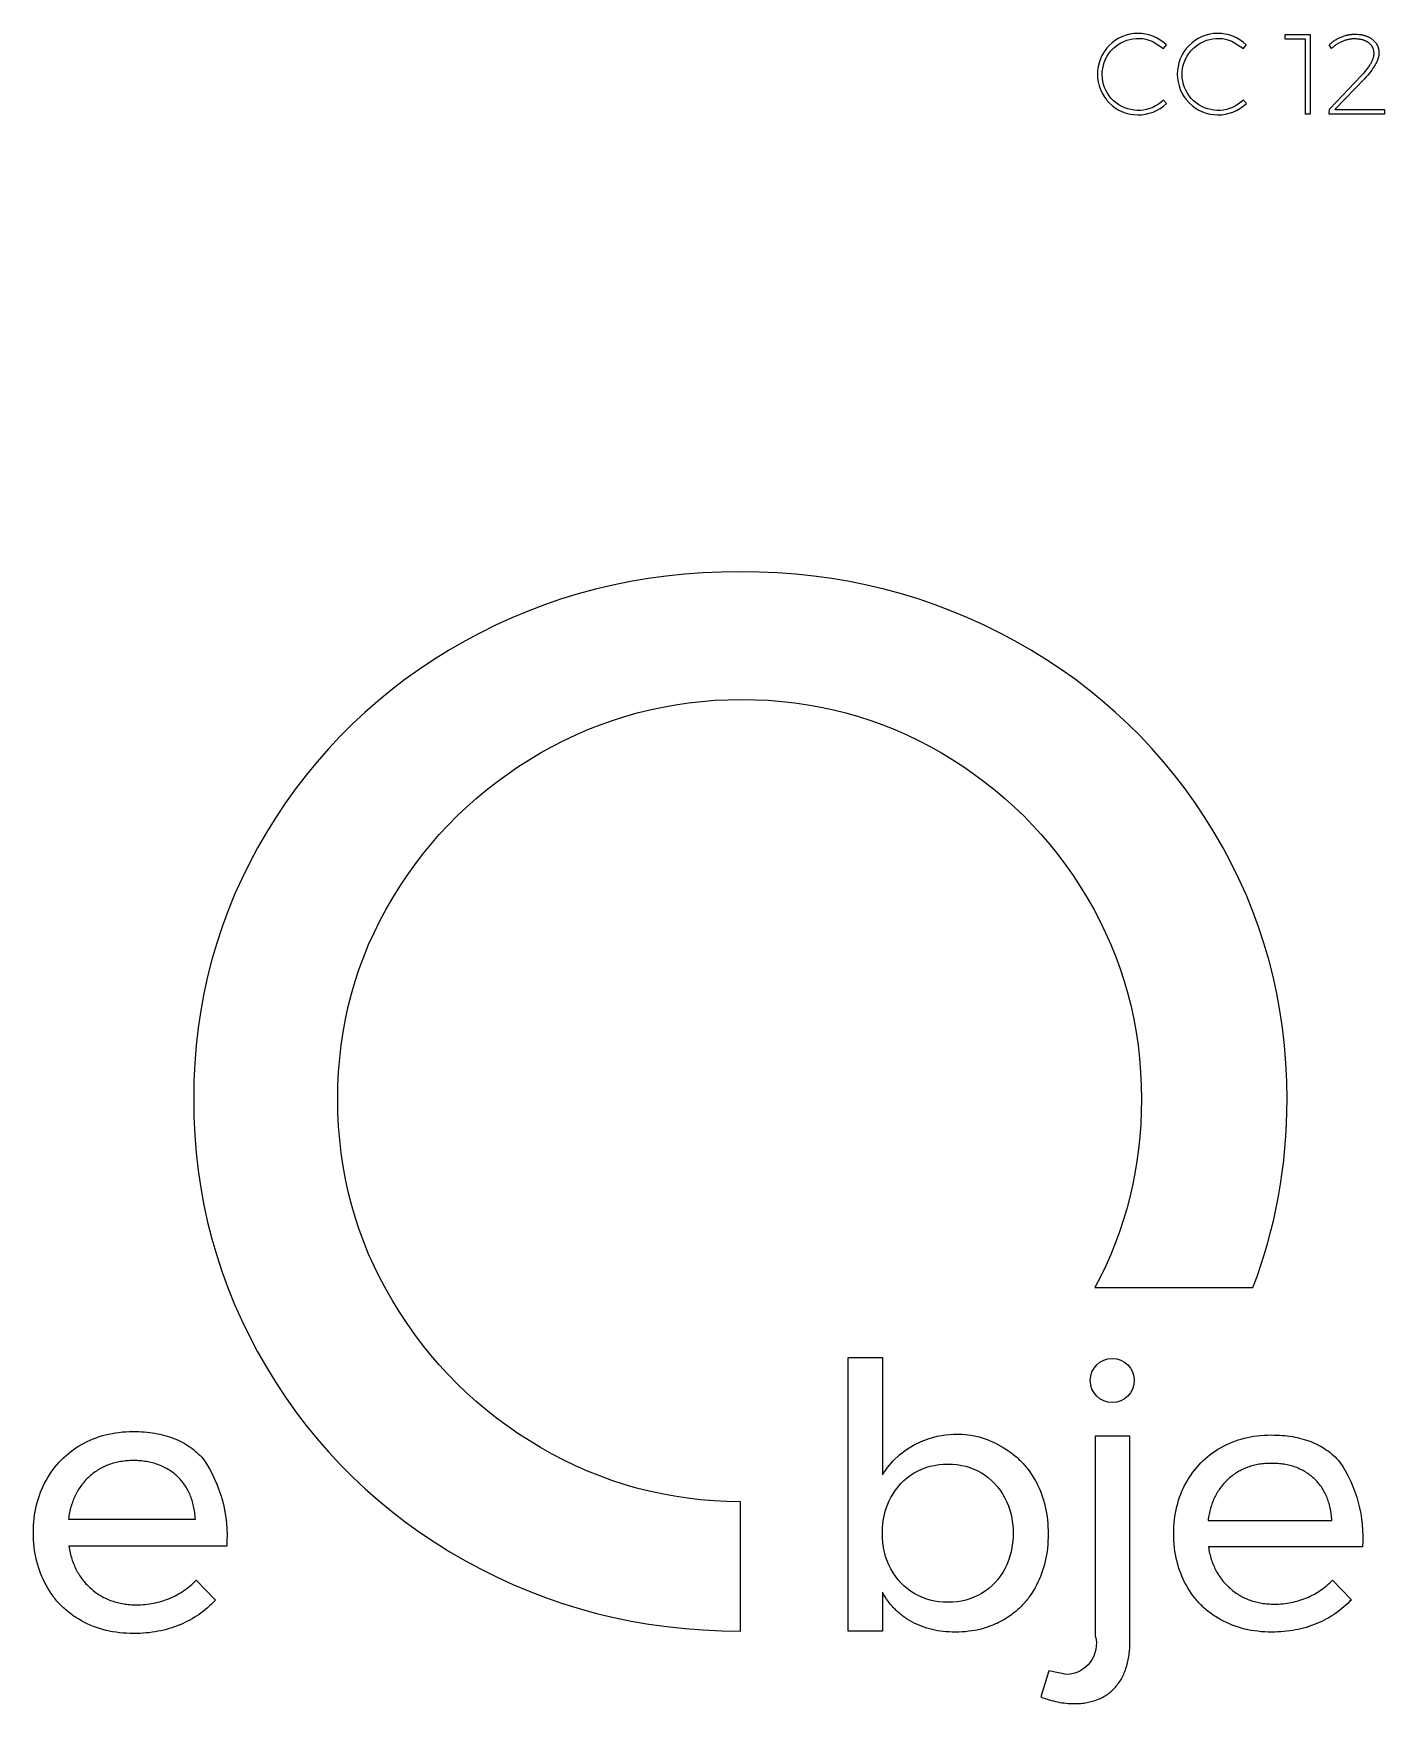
# Model space of a CAD drawing. Header units: millimetres. Extents: x -1043 to -744, y -1370 to -1206.
# Drawn here: x -945.24 to -908.03, y -1337.01 to -1291.02 of the extents above; entities that cross this region are included whole.
import ezdxf

# ---------------------------------------------------------------- set-up
doc = ezdxf.new("R2010")
doc.units = ezdxf.units.MM
doc.header["$MEASUREMENT"] = 0
doc.layers.add('Electronics$ENGRAVE1', color=5, linetype='Continuous', true_color=0x0000ff)

msp = doc.modelspace()

# ---------------------------------------------------------------- linework, layer by layer
at = {"layer": 'Electronics$ENGRAVE1'}
for points in [[(-914.436, -1291.236), (-914.12, -1291.437), (-914.041, -1291.337, 2.359226), (-914.038, -1292.948), (-914.12, -1292.857, -1.864699)], [(-912.236, -1291.236), (-911.92, -1291.437), (-911.841, -1291.337, 2.359226), (-911.838, -1292.948), (-911.92, -1292.857, -1.864699)], [(-918.534, -1329.955), (-918.462, -1329.999), (-918.391, -1330.046), (-918.357, -1330.07), (-918.323, -1330.094), (-918.289, -1330.119), (-918.256, -1330.145), (-918.224, -1330.171), (-918.192, -1330.197), (-918.161, -1330.225), (-918.13, -1330.252), (-918.1, -1330.281), (-918.07, -1330.309), (-918.04, -1330.339), (-918.012, -1330.369), (-917.983, -1330.399), (-917.956, -1330.43), (-917.928, -1330.461), (-917.902, -1330.493), (-917.875, -1330.526), (-917.85, -1330.559), (-917.8, -1330.627), (-917.752, -1330.696), (-917.706, -1330.768), (-917.663, -1330.843), (-917.621, -1330.919), (-917.582, -1330.997), (-917.545, -1331.076), (-917.511, -1331.157), (-917.479, -1331.24), (-917.45, -1331.323), (-917.423, -1331.409), (-917.399, -1331.495), (-917.378, -1331.583), (-917.359, -1331.673), (-917.342, -1331.764), (-917.328, -1331.856), (-917.317, -1331.95), (-917.308, -1332.045), (-917.302, -1332.142), (-917.298, -1332.24), (-917.296, -1332.339), (-917.298, -1332.437), (-917.301, -1332.534), (-917.308, -1332.63), (-917.316, -1332.724), (-917.328, -1332.816), (-917.341, -1332.908), (-917.358, -1332.997), (-917.376, -1333.086), (-917.398, -1333.173), (-917.421, -1333.259), (-917.448, -1333.343), (-917.476, -1333.426), (-917.507, -1333.508), (-917.541, -1333.588), (-917.577, -1333.667), (-917.616, -1333.744), (-917.657, -1333.82), (-917.7, -1333.893), (-917.745, -1333.965), (-917.792, -1334.034), (-917.817, -1334.068), (-917.842, -1334.101), (-917.867, -1334.134), (-917.893, -1334.166), (-917.919, -1334.198), (-917.946, -1334.229), (-917.974, -1334.259), (-918.002, -1334.289), (-918.03, -1334.319), (-918.059, -1334.348), (-918.088, -1334.376), (-918.119, -1334.404), (-918.149, -1334.432), (-918.18, -1334.459), (-918.212, -1334.485), (-918.244, -1334.511), (-918.276, -1334.536), (-918.309, -1334.561), (-918.343, -1334.585), (-918.377, -1334.608), (-918.412, -1334.632), (-918.447, -1334.654), (-918.519, -1334.698), (-918.556, -1334.719), (-918.592, -1334.739), (-918.63, -1334.758), (-918.667, -1334.777), (-918.705, -1334.796), (-918.744, -1334.813), (-918.782, -1334.83), (-918.821, -1334.846), (-918.9, -1334.877), (-918.98, -1334.905), (-919.061, -1334.93), (-919.144, -1334.953), (-919.228, -1334.972), (-919.313, -1334.99), (-919.4, -1335.004), (-919.488, -1335.016), (-919.577, -1335.026), (-919.668, -1335.032), (-919.76, -1335.036), (-919.853, -1335.038), (-919.937, -1335.036), (-920.02, -1335.033), (-920.102, -1335.028), (-920.183, -1335.02), (-920.262, -1335.01), (-920.34, -1334.998), (-920.417, -1334.983), (-920.492, -1334.967), (-920.566, -1334.948), (-920.639, -1334.927), (-920.711, -1334.903), (-920.781, -1334.878), (-920.85, -1334.85), (-920.918, -1334.82), (-920.985, -1334.788), (-921.05, -1334.753), (-921.114, -1334.717), (-921.176, -1334.679), (-921.206, -1334.659), (-921.236, -1334.638), (-921.266, -1334.618), (-921.295, -1334.596), (-921.323, -1334.574), (-921.352, -1334.552), (-921.379, -1334.529), (-921.407, -1334.506), (-921.433, -1334.483), (-921.46, -1334.458), (-921.486, -1334.434), (-921.512, -1334.409), (-921.537, -1334.383), (-921.561, -1334.357), (-921.586, -1334.33), (-921.61, -1334.303), (-921.633, -1334.276), (-921.656, -1334.248), (-921.678, -1334.219), (-921.7, -1334.19), (-921.743, -1334.131), (-921.784, -1334.07), (-921.824, -1334.007), (-921.862, -1333.942), (-921.862, -1335.007), (-922.805, -1335.007), (-922.805, -1327.48), (-921.862, -1327.48), (-921.862, -1330.706, -0.413707)], [(-940.56, -1330.269, -0.169777), (-939.915, -1332.675), (-944.26, -1332.675), (-944.252, -1332.721), (-944.244, -1332.766), (-944.235, -1332.811), (-944.225, -1332.855), (-944.215, -1332.898), (-944.203, -1332.941), (-944.191, -1332.984), (-944.178, -1333.025), (-944.165, -1333.066), (-944.15, -1333.107), (-944.135, -1333.147), (-944.119, -1333.186), (-944.103, -1333.225), (-944.085, -1333.263), (-944.067, -1333.301), (-944.048, -1333.338), (-944.028, -1333.374), (-944.008, -1333.41), (-943.987, -1333.445), (-943.965, -1333.48), (-943.942, -1333.514), (-943.918, -1333.547), (-943.894, -1333.58), (-943.869, -1333.613), (-943.843, -1333.644), (-943.817, -1333.675), (-943.789, -1333.706), (-943.761, -1333.736), (-943.733, -1333.765), (-943.703, -1333.794), (-943.673, -1333.822), (-943.641, -1333.85), (-943.61, -1333.876), (-943.578, -1333.902), (-943.545, -1333.928), (-943.512, -1333.952), (-943.478, -1333.975), (-943.444, -1333.998), (-943.41, -1334.02), (-943.375, -1334.041), (-943.339, -1334.061), (-943.304, -1334.08), (-943.267, -1334.098), (-943.231, -1334.116), (-943.193, -1334.132), (-943.156, -1334.148), (-943.118, -1334.163), (-943.079, -1334.177), (-943.04, -1334.19), (-943, -1334.203), (-942.96, -1334.214), (-942.92, -1334.225), (-942.879, -1334.235), (-942.838, -1334.244), (-942.796, -1334.252), (-942.754, -1334.259), (-942.711, -1334.265), (-942.668, -1334.271), (-942.624, -1334.275), (-942.58, -1334.279), (-942.536, -1334.282), (-942.491, -1334.284), (-942.445, -1334.286), (-942.399, -1334.286), (-942.339, -1334.285), (-942.278, -1334.283), (-942.219, -1334.28), (-942.159, -1334.275), (-942.101, -1334.269), (-942.043, -1334.261), (-941.985, -1334.252), (-941.928, -1334.242), (-941.871, -1334.23), (-941.815, -1334.217), (-941.76, -1334.203), (-941.705, -1334.187), (-941.65, -1334.17), (-941.596, -1334.151), (-941.543, -1334.131), (-941.49, -1334.109), (-941.438, -1334.087), (-941.386, -1334.063), (-941.336, -1334.038), (-941.286, -1334.012), (-941.238, -1333.985), (-941.19, -1333.956), (-941.143, -1333.927), (-941.096, -1333.896), (-941.051, -1333.865), (-941.006, -1333.832), (-940.963, -1333.798), (-940.92, -1333.763), (-940.878, -1333.726), (-940.837, -1333.689), (-940.797, -1333.65), (-940.757, -1333.611), (-940.227, -1334.161), (-940.278, -1334.215), (-940.331, -1334.267), (-940.385, -1334.318), (-940.44, -1334.367), (-940.497, -1334.415), (-940.555, -1334.461), (-940.614, -1334.506), (-940.674, -1334.549), (-940.736, -1334.59), (-940.799, -1334.63), (-940.863, -1334.668), (-940.929, -1334.705), (-940.996, -1334.74), (-941.064, -1334.774), (-941.133, -1334.806), (-941.204, -1334.837), (-941.276, -1334.866), (-941.349, -1334.893), (-941.423, -1334.918), (-941.498, -1334.942), (-941.574, -1334.963), (-941.65, -1334.983), (-941.728, -1335), (-941.807, -1335.016), (-941.887, -1335.03), (-941.967, -1335.042), (-942.049, -1335.053), (-942.132, -1335.061), (-942.215, -1335.068), (-942.3, -1335.072), (-942.386, -1335.075), (-942.472, -1335.076), (-942.573, -1335.075), (-942.672, -1335.071), (-942.77, -1335.064), (-942.866, -1335.054), (-942.961, -1335.042), (-943.055, -1335.027), (-943.147, -1335.009), (-943.237, -1334.989), (-943.327, -1334.966), (-943.415, -1334.94), (-943.501, -1334.912), (-943.586, -1334.88), (-943.67, -1334.846), (-943.752, -1334.809), (-943.832, -1334.77), (-943.912, -1334.728), (-943.989, -1334.683), (-944.065, -1334.636), (-944.101, -1334.612), (-944.138, -1334.587), (-944.173, -1334.562), (-944.209, -1334.536), (-944.243, -1334.509), (-944.277, -1334.482), (-944.311, -1334.455), (-944.344, -1334.427), (-944.376, -1334.398), (-944.408, -1334.369), (-944.44, -1334.339), (-944.47, -1334.308), (-944.501, -1334.277), (-944.53, -1334.246), (-944.56, -1334.214), (-944.588, -1334.181), (-944.616, -1334.148), (-944.644, -1334.114), (-944.671, -1334.08), (-944.697, -1334.045), (-944.723, -1334.009), (-944.748, -1333.973), (-944.797, -1333.9), (-944.844, -1333.824), (-944.889, -1333.746), (-944.931, -1333.666), (-944.97, -1333.584), (-945.007, -1333.502), (-945.041, -1333.418), (-945.072, -1333.332), (-945.101, -1333.245), (-945.127, -1333.157), (-945.15, -1333.067), (-945.17, -1332.977), (-945.188, -1332.884), (-945.203, -1332.79), (-945.215, -1332.695), (-945.225, -1332.599), (-945.231, -1332.501), (-945.236, -1332.402), (-945.237, -1332.301), (-945.236, -1332.2), (-945.231, -1332.101), (-945.225, -1332.003), (-945.215, -1331.907), (-945.203, -1331.812), (-945.188, -1331.718), (-945.17, -1331.626), (-945.15, -1331.536), (-945.127, -1331.446), (-945.101, -1331.359), (-945.072, -1331.272), (-945.041, -1331.187), (-945.007, -1331.104), (-944.97, -1331.021), (-944.931, -1330.941), (-944.889, -1330.861), (-944.844, -1330.784), (-944.797, -1330.708), (-944.748, -1330.635), (-944.697, -1330.564), (-944.644, -1330.495), (-944.589, -1330.428), (-944.531, -1330.363), (-944.472, -1330.3), (-944.41, -1330.239), (-944.346, -1330.181), (-944.28, -1330.125), (-944.212, -1330.07), (-944.141, -1330.018), (-944.069, -1329.968), (-943.994, -1329.92), (-943.917, -1329.874), (-943.838, -1329.831), (-943.758, -1329.79), (-943.677, -1329.752), (-943.594, -1329.717), (-943.51, -1329.685), (-943.424, -1329.655), (-943.337, -1329.629), (-943.249, -1329.605), (-943.159, -1329.584), (-943.068, -1329.566), (-942.976, -1329.55), (-942.882, -1329.538), (-942.787, -1329.528), (-942.69, -1329.521), (-942.592, -1329.517), (-942.493, -1329.515), (-942.414, -1329.516), (-942.336, -1329.518), (-942.259, -1329.522), (-942.183, -1329.527), (-942.109, -1329.534), (-942.035, -1329.542), (-941.963, -1329.551), (-941.893, -1329.563), (-941.823, -1329.575), (-941.755, -1329.589), (-941.688, -1329.604), (-941.622, -1329.621), (-941.557, -1329.64), (-941.494, -1329.66), (-941.431, -1329.681), (-941.37, -1329.704), (-941.311, -1329.728), (-941.252, -1329.754), (-941.195, -1329.781), (-941.139, -1329.81), (-941.084, -1329.84), (-941.03, -1329.872), (-940.977, -1329.905), (-940.926, -1329.939), (-940.876, -1329.975), (-940.827, -1330.013), (-940.78, -1330.052), (-940.733, -1330.092), (-940.688, -1330.134), (-940.644, -1330.178), (-940.601, -1330.223)], [(-940.56, -1330.269, -0.169777), (-939.915, -1332.675), (-944.26, -1332.675), (-944.252, -1332.721), (-944.244, -1332.766), (-944.235, -1332.811), (-944.225, -1332.855), (-944.215, -1332.898), (-944.203, -1332.941), (-944.191, -1332.984), (-944.178, -1333.025), (-944.165, -1333.066), (-944.15, -1333.107), (-944.135, -1333.147), (-944.119, -1333.186), (-944.103, -1333.225), (-944.085, -1333.263), (-944.067, -1333.301), (-944.048, -1333.338), (-944.028, -1333.374), (-944.008, -1333.41), (-943.987, -1333.445), (-943.965, -1333.48), (-943.942, -1333.514), (-943.918, -1333.547), (-943.894, -1333.58), (-943.869, -1333.613), (-943.843, -1333.644), (-943.817, -1333.675), (-943.789, -1333.706), (-943.761, -1333.736), (-943.733, -1333.765), (-943.703, -1333.794), (-943.673, -1333.822), (-943.641, -1333.85), (-943.61, -1333.876), (-943.578, -1333.902), (-943.545, -1333.928), (-943.512, -1333.952), (-943.478, -1333.975), (-943.444, -1333.998), (-943.41, -1334.02), (-943.375, -1334.041), (-943.339, -1334.061), (-943.304, -1334.08), (-943.267, -1334.098), (-943.231, -1334.116), (-943.193, -1334.132), (-943.156, -1334.148), (-943.118, -1334.163), (-943.079, -1334.177), (-943.04, -1334.19), (-943, -1334.203), (-942.96, -1334.214), (-942.92, -1334.225), (-942.879, -1334.235), (-942.838, -1334.244), (-942.796, -1334.252), (-942.754, -1334.259), (-942.711, -1334.265), (-942.668, -1334.271), (-942.624, -1334.275), (-942.58, -1334.279), (-942.536, -1334.282), (-942.491, -1334.284), (-942.445, -1334.286), (-942.399, -1334.286), (-942.339, -1334.285), (-942.278, -1334.283), (-942.219, -1334.28), (-942.159, -1334.275), (-942.101, -1334.269), (-942.043, -1334.261), (-941.985, -1334.252), (-941.928, -1334.242), (-941.871, -1334.23), (-941.815, -1334.217), (-941.76, -1334.203), (-941.705, -1334.187), (-941.65, -1334.17), (-941.596, -1334.151), (-941.543, -1334.131), (-941.49, -1334.109), (-941.438, -1334.087), (-941.386, -1334.063), (-941.336, -1334.038), (-941.286, -1334.012), (-941.238, -1333.985), (-941.19, -1333.956), (-941.143, -1333.927), (-941.096, -1333.896), (-941.051, -1333.865), (-941.006, -1333.832), (-940.963, -1333.798), (-940.92, -1333.763), (-940.878, -1333.726), (-940.837, -1333.689), (-940.797, -1333.65), (-940.757, -1333.611), (-940.227, -1334.161), (-940.278, -1334.215), (-940.331, -1334.267), (-940.385, -1334.318), (-940.44, -1334.367), (-940.497, -1334.415), (-940.555, -1334.461), (-940.614, -1334.506), (-940.674, -1334.549), (-940.736, -1334.59), (-940.799, -1334.63), (-940.863, -1334.668), (-940.929, -1334.705), (-940.996, -1334.74), (-941.064, -1334.774), (-941.133, -1334.806), (-941.204, -1334.837), (-941.276, -1334.866), (-941.349, -1334.893), (-941.423, -1334.918), (-941.498, -1334.942), (-941.574, -1334.963), (-941.65, -1334.983), (-941.728, -1335), (-941.807, -1335.016), (-941.887, -1335.03), (-941.967, -1335.042), (-942.049, -1335.053), (-942.132, -1335.061), (-942.215, -1335.068), (-942.3, -1335.072), (-942.386, -1335.075), (-942.472, -1335.076), (-942.573, -1335.075), (-942.672, -1335.071), (-942.77, -1335.064), (-942.866, -1335.054), (-942.961, -1335.042), (-943.055, -1335.027), (-943.147, -1335.009), (-943.237, -1334.989), (-943.327, -1334.966), (-943.415, -1334.94), (-943.501, -1334.912), (-943.586, -1334.88), (-943.67, -1334.846), (-943.752, -1334.809), (-943.832, -1334.77), (-943.912, -1334.728), (-943.989, -1334.683), (-944.065, -1334.636), (-944.101, -1334.612), (-944.138, -1334.587), (-944.173, -1334.562), (-944.209, -1334.536), (-944.243, -1334.509), (-944.277, -1334.482), (-944.311, -1334.455), (-944.344, -1334.427), (-944.376, -1334.398), (-944.408, -1334.369), (-944.44, -1334.339), (-944.47, -1334.308), (-944.501, -1334.277), (-944.53, -1334.246), (-944.56, -1334.214), (-944.588, -1334.181), (-944.616, -1334.148), (-944.644, -1334.114), (-944.671, -1334.08), (-944.697, -1334.045), (-944.723, -1334.009), (-944.748, -1333.973), (-944.797, -1333.9), (-944.844, -1333.824), (-944.889, -1333.746), (-944.931, -1333.666), (-944.97, -1333.584), (-945.007, -1333.502), (-945.041, -1333.418), (-945.072, -1333.332), (-945.101, -1333.245), (-945.127, -1333.157), (-945.15, -1333.067), (-945.17, -1332.977), (-945.188, -1332.884), (-945.203, -1332.79), (-945.215, -1332.695), (-945.225, -1332.599), (-945.231, -1332.501), (-945.236, -1332.402), (-945.237, -1332.301), (-945.236, -1332.2), (-945.231, -1332.101), (-945.225, -1332.003), (-945.215, -1331.907), (-945.203, -1331.812), (-945.188, -1331.718), (-945.17, -1331.626), (-945.15, -1331.536), (-945.127, -1331.446), (-945.101, -1331.359), (-945.072, -1331.272), (-945.041, -1331.187), (-945.007, -1331.104), (-944.97, -1331.021), (-944.931, -1330.941), (-944.889, -1330.861), (-944.844, -1330.784), (-944.797, -1330.708), (-944.748, -1330.635), (-944.697, -1330.564), (-944.644, -1330.495), (-944.589, -1330.428), (-944.531, -1330.363), (-944.472, -1330.3), (-944.41, -1330.239), (-944.346, -1330.181), (-944.28, -1330.125), (-944.212, -1330.07), (-944.141, -1330.018), (-944.069, -1329.968), (-943.994, -1329.92), (-943.917, -1329.874), (-943.838, -1329.831), (-943.758, -1329.79), (-943.677, -1329.752), (-943.594, -1329.717), (-943.51, -1329.685), (-943.424, -1329.655), (-943.337, -1329.629), (-943.249, -1329.605), (-943.159, -1329.584), (-943.068, -1329.566), (-942.976, -1329.55), (-942.882, -1329.538), (-942.787, -1329.528), (-942.69, -1329.521), (-942.592, -1329.517), (-942.493, -1329.515), (-942.414, -1329.516), (-942.336, -1329.518), (-942.259, -1329.522), (-942.183, -1329.527), (-942.109, -1329.534), (-942.035, -1329.542), (-941.963, -1329.551), (-941.893, -1329.563), (-941.823, -1329.575), (-941.755, -1329.589), (-941.688, -1329.604), (-941.622, -1329.621), (-941.557, -1329.64), (-941.494, -1329.66), (-941.431, -1329.681), (-941.37, -1329.704), (-941.311, -1329.728), (-941.252, -1329.754), (-941.195, -1329.781), (-941.139, -1329.81), (-941.084, -1329.84), (-941.03, -1329.872), (-940.977, -1329.905), (-940.926, -1329.939), (-940.876, -1329.975), (-940.827, -1330.013), (-940.78, -1330.052), (-940.733, -1330.092), (-940.688, -1330.134), (-940.644, -1330.178), (-940.601, -1330.223)], [(-916.789, -1336.204), (-917.276, -1336.103), (-917.499, -1336.823), (-917.441, -1336.845), (-917.383, -1336.866), (-917.325, -1336.885), (-917.267, -1336.903), (-917.209, -1336.919), (-917.151, -1336.934), (-917.093, -1336.948), (-917.035, -1336.96), (-916.978, -1336.971), (-916.92, -1336.98), (-916.863, -1336.988), (-916.805, -1336.994), (-916.748, -1336.999), (-916.691, -1337.003), (-916.633, -1337.005), (-916.576, -1337.006), (-916.531, -1337.005), (-916.486, -1337.004), (-916.442, -1337.002), (-916.399, -1336.999), (-916.356, -1336.995), (-916.314, -1336.99), (-916.272, -1336.984), (-916.232, -1336.977), (-916.191, -1336.97), (-916.152, -1336.961), (-916.113, -1336.952), (-916.075, -1336.942), (-916.037, -1336.931), (-916, -1336.919), (-915.964, -1336.906), (-915.928, -1336.893), (-915.893, -1336.878), (-915.859, -1336.863), (-915.825, -1336.846), (-915.792, -1336.829), (-915.76, -1336.811), (-915.728, -1336.792), (-915.697, -1336.772), (-915.666, -1336.752), (-915.636, -1336.73), (-915.607, -1336.708), (-915.578, -1336.684), (-915.55, -1336.66), (-915.523, -1336.635), (-915.496, -1336.609), (-915.47, -1336.582), (-915.445, -1336.554), (-915.42, -1336.526), (-915.397, -1336.496), (-915.374, -1336.466), (-915.351, -1336.435), (-915.33, -1336.404), (-915.309, -1336.371), (-915.289, -1336.338), (-915.27, -1336.305), (-915.251, -1336.27), (-915.234, -1336.235), (-915.217, -1336.199), (-915.201, -1336.162), (-915.186, -1336.125), (-915.171, -1336.086), (-915.157, -1336.047), (-915.145, -1336.008), (-915.132, -1335.967), (-915.121, -1335.926), (-915.111, -1335.884), (-915.101, -1335.841), (-915.092, -1335.798), (-915.084, -1335.754), (-915.076, -1335.709), (-915.069, -1335.663), (-915.064, -1335.617), (-915.058, -1335.569), (-915.051, -1335.473), (-915.046, -1335.373), (-915.044, -1335.271), (-915.044, -1329.641), (-915.998, -1329.641), (-915.998, -1335.139, -0.483932)], [(-909.272, -1330.346, -0.169777), (-908.643, -1332.694), (-912.884, -1332.694), (-912.876, -1332.739), (-912.868, -1332.783), (-912.859, -1332.827), (-912.85, -1332.87), (-912.839, -1332.912), (-912.828, -1332.954), (-912.817, -1332.995), (-912.804, -1333.036), (-912.791, -1333.076), (-912.777, -1333.116), (-912.762, -1333.155), (-912.746, -1333.193), (-912.73, -1333.231), (-912.713, -1333.268), (-912.695, -1333.305), (-912.677, -1333.341), (-912.658, -1333.376), (-912.638, -1333.411), (-912.617, -1333.446), (-912.596, -1333.48), (-912.573, -1333.513), (-912.55, -1333.545), (-912.527, -1333.578), (-912.502, -1333.609), (-912.477, -1333.64), (-912.451, -1333.67), (-912.424, -1333.7), (-912.397, -1333.729), (-912.369, -1333.758), (-912.34, -1333.786), (-912.31, -1333.814), (-912.28, -1333.84), (-912.249, -1333.867), (-912.218, -1333.892), (-912.186, -1333.917), (-912.153, -1333.94), (-912.121, -1333.963), (-912.087, -1333.985), (-912.054, -1334.007), (-912.02, -1334.027), (-911.985, -1334.046), (-911.95, -1334.065), (-911.915, -1334.083), (-911.879, -1334.1), (-911.843, -1334.116), (-911.806, -1334.132), (-911.769, -1334.146), (-911.731, -1334.16), (-911.693, -1334.173), (-911.654, -1334.185), (-911.615, -1334.196), (-911.576, -1334.207), (-911.536, -1334.216), (-911.496, -1334.225), (-911.455, -1334.233), (-911.414, -1334.24), (-911.372, -1334.246), (-911.33, -1334.252), (-911.287, -1334.256), (-911.244, -1334.26), (-911.201, -1334.263), (-911.157, -1334.265), (-911.113, -1334.266), (-911.068, -1334.267), (-911.008, -1334.266), (-910.95, -1334.264), (-910.891, -1334.26), (-910.833, -1334.256), (-910.776, -1334.25), (-910.719, -1334.242), (-910.663, -1334.234), (-910.607, -1334.223), (-910.552, -1334.212), (-910.498, -1334.199), (-910.443, -1334.185), (-910.39, -1334.17), (-910.336, -1334.153), (-910.284, -1334.135), (-910.232, -1334.115), (-910.18, -1334.094), (-910.129, -1334.072), (-910.079, -1334.049), (-910.03, -1334.024), (-909.981, -1333.999), (-909.934, -1333.972), (-909.887, -1333.945), (-909.841, -1333.916), (-909.796, -1333.886), (-909.752, -1333.855), (-909.708, -1333.823), (-909.666, -1333.79), (-909.624, -1333.756), (-909.583, -1333.72), (-909.543, -1333.684), (-909.503, -1333.646), (-909.465, -1333.607), (-908.948, -1334.145), (-908.998, -1334.197), (-909.049, -1334.248), (-909.102, -1334.298), (-909.156, -1334.346), (-909.211, -1334.392), (-909.267, -1334.437), (-909.325, -1334.481), (-909.384, -1334.523), (-909.444, -1334.563), (-909.505, -1334.602), (-909.568, -1334.64), (-909.632, -1334.676), (-909.698, -1334.71), (-909.764, -1334.743), (-909.832, -1334.774), (-909.901, -1334.804), (-909.971, -1334.832), (-910.043, -1334.859), (-910.115, -1334.884), (-910.188, -1334.906), (-910.262, -1334.927), (-910.337, -1334.946), (-910.413, -1334.964), (-910.49, -1334.979), (-910.567, -1334.993), (-910.646, -1335.005), (-910.726, -1335.015), (-910.807, -1335.023), (-910.888, -1335.029), (-910.971, -1335.034), (-911.054, -1335.037), (-911.139, -1335.038), (-911.237, -1335.036), (-911.334, -1335.032), (-911.429, -1335.026), (-911.523, -1335.016), (-911.616, -1335.004), (-911.707, -1334.99), (-911.797, -1334.972), (-911.886, -1334.953), (-911.973, -1334.93), (-912.059, -1334.905), (-912.143, -1334.877), (-912.226, -1334.846), (-912.307, -1334.813), (-912.388, -1334.777), (-912.466, -1334.739), (-912.544, -1334.698), (-912.619, -1334.654), (-912.693, -1334.608), (-912.729, -1334.585), (-912.764, -1334.56), (-912.799, -1334.536), (-912.834, -1334.51), (-912.867, -1334.484), (-912.901, -1334.458), (-912.933, -1334.431), (-912.966, -1334.404), (-912.997, -1334.376), (-913.028, -1334.347), (-913.059, -1334.318), (-913.089, -1334.288), (-913.119, -1334.258), (-913.148, -1334.227), (-913.176, -1334.196), (-913.204, -1334.164), (-913.231, -1334.132), (-913.258, -1334.099), (-913.285, -1334.065), (-913.31, -1334.031), (-913.336, -1333.996), (-913.36, -1333.961), (-913.408, -1333.889), (-913.454, -1333.815), (-913.497, -1333.739), (-913.539, -1333.661), (-913.577, -1333.582), (-913.613, -1333.501), (-913.646, -1333.419), (-913.677, -1333.335), (-913.704, -1333.251), (-913.73, -1333.165), (-913.752, -1333.077), (-913.772, -1332.988), (-913.789, -1332.898), (-913.804, -1332.807), (-913.816, -1332.714), (-913.825, -1332.62), (-913.832, -1332.524), (-913.836, -1332.427), (-913.837, -1332.329), (-913.836, -1332.231), (-913.832, -1332.134), (-913.825, -1332.038), (-913.816, -1331.944), (-913.804, -1331.852), (-913.789, -1331.76), (-913.772, -1331.671), (-913.752, -1331.582), (-913.73, -1331.495), (-913.704, -1331.409), (-913.677, -1331.325), (-913.646, -1331.242), (-913.613, -1331.16), (-913.577, -1331.08), (-913.539, -1331.001), (-913.497, -1330.924), (-913.454, -1330.848), (-913.408, -1330.775), (-913.36, -1330.703), (-913.311, -1330.634), (-913.259, -1330.566), (-913.205, -1330.501), (-913.149, -1330.437), (-913.09, -1330.376), (-913.03, -1330.317), (-912.968, -1330.26), (-912.903, -1330.205), (-912.836, -1330.152), (-912.768, -1330.101), (-912.697, -1330.052), (-912.624, -1330.005), (-912.549, -1329.96), (-912.472, -1329.918), (-912.394, -1329.878), (-912.315, -1329.841), (-912.234, -1329.807), (-912.152, -1329.776), (-912.068, -1329.747), (-911.983, -1329.721), (-911.897, -1329.698), (-911.81, -1329.677), (-911.721, -1329.659), (-911.63, -1329.644), (-911.539, -1329.632), (-911.446, -1329.623), (-911.352, -1329.616), (-911.256, -1329.612), (-911.159, -1329.61), (-911.082, -1329.611), (-911.005, -1329.613), (-910.93, -1329.617), (-910.857, -1329.622), (-910.784, -1329.628), (-910.713, -1329.636), (-910.642, -1329.645), (-910.573, -1329.656), (-910.505, -1329.668), (-910.439, -1329.682), (-910.373, -1329.697), (-910.309, -1329.714), (-910.246, -1329.732), (-910.184, -1329.751), (-910.123, -1329.772), (-910.063, -1329.794), (-910.005, -1329.818), (-909.948, -1329.843), (-909.892, -1329.87), (-909.837, -1329.898), (-909.783, -1329.927), (-909.731, -1329.958), (-909.68, -1329.99), (-909.63, -1330.024), (-909.581, -1330.059), (-909.533, -1330.096), (-909.487, -1330.134), (-909.441, -1330.173), (-909.397, -1330.214), (-909.354, -1330.257), (-909.313, -1330.3)]]:
    msp.add_lwpolyline(points, format="xyb", close=True, dxfattribs=at)
for points in [[(-910.768, -1291.055), (-910.079, -1291.055), (-910.079, -1293.242), (-910.208, -1293.242), (-910.208, -1291.183), (-910.768, -1291.183)], [(-908.033, -1293.114), (-908.033, -1293.242), (-909.557, -1293.242), (-909.554, -1293.108), (-908.674, -1292.188), (-908.635, -1292.146), (-908.597, -1292.105), (-908.562, -1292.064), (-908.529, -1292.023), (-908.498, -1291.982), (-908.469, -1291.941), (-908.455, -1291.92), (-908.442, -1291.9), (-908.43, -1291.879), (-908.418, -1291.859), (-908.406, -1291.839), (-908.396, -1291.819), (-908.386, -1291.8), (-908.377, -1291.781), (-908.368, -1291.762), (-908.36, -1291.743), (-908.354, -1291.725), (-908.347, -1291.707), (-908.342, -1291.69), (-908.337, -1291.673), (-908.335, -1291.664), (-908.333, -1291.656), (-908.331, -1291.648), (-908.33, -1291.64), (-908.328, -1291.632), (-908.327, -1291.624), (-908.326, -1291.616), (-908.325, -1291.608), (-908.325, -1291.6), (-908.324, -1291.593), (-908.324, -1291.585), (-908.324, -1291.577), (-908.324, -1291.566), (-908.324, -1291.554), (-908.325, -1291.543), (-908.326, -1291.532), (-908.327, -1291.521), (-908.329, -1291.51), (-908.331, -1291.499), (-908.333, -1291.489), (-908.335, -1291.478), (-908.338, -1291.468), (-908.341, -1291.458), (-908.344, -1291.448), (-908.348, -1291.438), (-908.352, -1291.428), (-908.356, -1291.419), (-908.36, -1291.41), (-908.365, -1291.401), (-908.37, -1291.391), (-908.375, -1291.383), (-908.381, -1291.374), (-908.386, -1291.365), (-908.393, -1291.357), (-908.399, -1291.349), (-908.406, -1291.341), (-908.413, -1291.333), (-908.42, -1291.325), (-908.427, -1291.317), (-908.435, -1291.31), (-908.443, -1291.303), (-908.452, -1291.296), (-908.46, -1291.289), (-908.469, -1291.282), (-908.479, -1291.275), (-908.488, -1291.269), (-908.498, -1291.262), (-908.507, -1291.256), (-908.517, -1291.251), (-908.528, -1291.245), (-908.538, -1291.24), (-908.549, -1291.235), (-908.559, -1291.23), (-908.571, -1291.225), (-908.582, -1291.22), (-908.593, -1291.216), (-908.605, -1291.212), (-908.617, -1291.208), (-908.629, -1291.204), (-908.641, -1291.201), (-908.654, -1291.198), (-908.666, -1291.194), (-908.679, -1291.192), (-908.692, -1291.189), (-908.705, -1291.187), (-908.719, -1291.184), (-908.747, -1291.181), (-908.775, -1291.178), (-908.804, -1291.175), (-908.834, -1291.174), (-908.865, -1291.174), (-908.886, -1291.174), (-908.906, -1291.175), (-908.926, -1291.176), (-908.947, -1291.178), (-908.967, -1291.181), (-908.988, -1291.184), (-909.009, -1291.187), (-909.029, -1291.191), (-909.05, -1291.196), (-909.07, -1291.201), (-909.091, -1291.207), (-909.112, -1291.213), (-909.133, -1291.22), (-909.154, -1291.228), (-909.174, -1291.236), (-909.195, -1291.244), (-909.216, -1291.253), (-909.237, -1291.263), (-909.257, -1291.273), (-909.277, -1291.283), (-909.297, -1291.294), (-909.316, -1291.305), (-909.335, -1291.316), (-909.354, -1291.328), (-909.372, -1291.341), (-909.391, -1291.354), (-909.409, -1291.367), (-909.426, -1291.381), (-909.444, -1291.395), (-909.461, -1291.409), (-909.478, -1291.424), (-909.494, -1291.44), (-909.56, -1291.337), (-909.542, -1291.32), (-909.523, -1291.303), (-909.504, -1291.287), (-909.485, -1291.271), (-909.466, -1291.256), (-909.446, -1291.242), (-909.426, -1291.228), (-909.405, -1291.214), (-909.385, -1291.201), (-909.364, -1291.188), (-909.342, -1291.176), (-909.32, -1291.164), (-909.298, -1291.153), (-909.276, -1291.142), (-909.253, -1291.132), (-909.23, -1291.122), (-909.207, -1291.113), (-909.183, -1291.104), (-909.16, -1291.096), (-909.136, -1291.089), (-909.113, -1291.082), (-909.089, -1291.075), (-909.066, -1291.07), (-909.042, -1291.065), (-909.019, -1291.06), (-908.995, -1291.056), (-908.972, -1291.053), (-908.948, -1291.05), (-908.924, -1291.048), (-908.9, -1291.047), (-908.877, -1291.046), (-908.853, -1291.045), (-908.815, -1291.046), (-908.778, -1291.048), (-908.742, -1291.05), (-908.707, -1291.054), (-908.69, -1291.057), (-908.674, -1291.059), (-908.657, -1291.062), (-908.641, -1291.065), (-908.625, -1291.069), (-908.609, -1291.072), (-908.593, -1291.076), (-908.578, -1291.081), (-908.563, -1291.085), (-908.548, -1291.09), (-908.534, -1291.095), (-908.519, -1291.1), (-908.505, -1291.106), (-908.492, -1291.112), (-908.478, -1291.118), (-908.465, -1291.125), (-908.452, -1291.131), (-908.439, -1291.138), (-908.427, -1291.146), (-908.414, -1291.153), (-908.402, -1291.161), (-908.39, -1291.169), (-908.379, -1291.178), (-908.368, -1291.186), (-908.357, -1291.195), (-908.346, -1291.204), (-908.336, -1291.214), (-908.326, -1291.223), (-908.316, -1291.233), (-908.307, -1291.243), (-908.298, -1291.253), (-908.29, -1291.263), (-908.281, -1291.273), (-908.274, -1291.284), (-908.266, -1291.295), (-908.259, -1291.306), (-908.252, -1291.317), (-908.246, -1291.328), (-908.24, -1291.34), (-908.234, -1291.351), (-908.228, -1291.363), (-908.223, -1291.375), (-908.219, -1291.388), (-908.214, -1291.4), (-908.21, -1291.413), (-908.207, -1291.426), (-908.203, -1291.439), (-908.2, -1291.452), (-908.198, -1291.466), (-908.196, -1291.479), (-908.194, -1291.493), (-908.192, -1291.507), (-908.191, -1291.521), (-908.19, -1291.536), (-908.189, -1291.55), (-908.189, -1291.565), (-908.189, -1291.574), (-908.19, -1291.583), (-908.19, -1291.592), (-908.191, -1291.602), (-908.192, -1291.611), (-908.193, -1291.62), (-908.194, -1291.63), (-908.196, -1291.639), (-908.198, -1291.649), (-908.2, -1291.659), (-908.202, -1291.669), (-908.204, -1291.678), (-908.207, -1291.688), (-908.21, -1291.698), (-908.216, -1291.719), (-908.223, -1291.739), (-908.231, -1291.76), (-908.24, -1291.781), (-908.249, -1291.803), (-908.259, -1291.825), (-908.271, -1291.847), (-908.283, -1291.869), (-908.296, -1291.892), (-908.309, -1291.915), (-908.323, -1291.938), (-908.354, -1291.984), (-908.386, -1292.031), (-908.422, -1292.078), (-908.459, -1292.125), (-908.499, -1292.173), (-908.542, -1292.221), (-908.587, -1292.269), (-909.4, -1293.114)], [(-916.01, -1325.551), (-911.658, -1325.551), (-911.544, -1325.245), (-911.438, -1324.935), (-911.339, -1324.624), (-911.247, -1324.31), (-911.163, -1323.994), (-911.086, -1323.676), (-911.017, -1323.355), (-910.954, -1323.032), (-910.899, -1322.706), (-910.852, -1322.379), (-910.811, -1322.049), (-910.778, -1321.716), (-910.753, -1321.382), (-910.734, -1321.045), (-910.723, -1320.705), (-910.72, -1320.364), (-910.728, -1319.865), (-910.751, -1319.372), (-910.79, -1318.884), (-910.845, -1318.402), (-910.916, -1317.924), (-911.002, -1317.452), (-911.103, -1316.986), (-911.221, -1316.524), (-911.354, -1316.068), (-911.503, -1315.617), (-911.667, -1315.171), (-911.847, -1314.731), (-912.043, -1314.296), (-912.254, -1313.866), (-912.481, -1313.441), (-912.724, -1313.022), (-912.98, -1312.611), (-913.248, -1312.21), (-913.527, -1311.821), (-913.817, -1311.443), (-914.119, -1311.076), (-914.431, -1310.72), (-914.756, -1310.375), (-915.091, -1310.041), (-915.438, -1309.718), (-915.797, -1309.406), (-916.166, -1309.105), (-916.547, -1308.815), (-916.94, -1308.536), (-917.343, -1308.268), (-917.758, -1308.012), (-918.185, -1307.766), (-918.619, -1307.533), (-919.059, -1307.315), (-919.504, -1307.112), (-919.955, -1306.925), (-920.411, -1306.752), (-920.872, -1306.594), (-921.338, -1306.452), (-921.81, -1306.324), (-922.286, -1306.211), (-922.769, -1306.114), (-923.256, -1306.031), (-923.749, -1305.963), (-924.247, -1305.911), (-924.75, -1305.873), (-925.258, -1305.851), (-925.772, -1305.843), (-926.291, -1305.851), (-926.804, -1305.873), (-927.311, -1305.911), (-927.812, -1305.963), (-928.308, -1306.031), (-928.798, -1306.114), (-929.282, -1306.211), (-929.76, -1306.324), (-930.233, -1306.452), (-930.7, -1306.594), (-931.161, -1306.752), (-931.616, -1306.925), (-932.066, -1307.112), (-932.51, -1307.315), (-932.948, -1307.533), (-933.38, -1307.766), (-933.804, -1308.012), (-934.217, -1308.268), (-934.618, -1308.536), (-935.009, -1308.815), (-935.388, -1309.105), (-935.756, -1309.406), (-936.112, -1309.718), (-936.458, -1310.041), (-936.792, -1310.375), (-937.116, -1310.72), (-937.428, -1311.076), (-937.729, -1311.443), (-938.018, -1311.821), (-938.297, -1312.21), (-938.564, -1312.611), (-938.82, -1313.022), (-939.063, -1313.441), (-939.29, -1313.866), (-939.501, -1314.296), (-939.697, -1314.731), (-939.877, -1315.171), (-940.042, -1315.617), (-940.19, -1316.068), (-940.323, -1316.524), (-940.441, -1316.986), (-940.543, -1317.452), (-940.629, -1317.924), (-940.699, -1318.402), (-940.754, -1318.884), (-940.793, -1319.372), (-940.817, -1319.865), (-940.824, -1320.364), (-940.817, -1320.862), (-940.793, -1321.356), (-940.754, -1321.845), (-940.699, -1322.328), (-940.629, -1322.807), (-940.543, -1323.281), (-940.441, -1323.75), (-940.323, -1324.214), (-940.19, -1324.673), (-940.042, -1325.127), (-939.877, -1325.576), (-939.697, -1326.02), (-939.501, -1326.459), (-939.29, -1326.893), (-939.063, -1327.323), (-938.82, -1327.747), (-938.564, -1328.163), (-938.296, -1328.568), (-938.018, -1328.962), (-937.727, -1329.345), (-937.426, -1329.716), (-937.113, -1330.076), (-936.789, -1330.425), (-936.453, -1330.763), (-936.106, -1331.09), (-935.748, -1331.406), (-935.378, -1331.71), (-934.997, -1332.003), (-934.605, -1332.285), (-934.201, -1332.556), (-933.786, -1332.816), (-933.36, -1333.064), (-932.925, -1333.299), (-932.485, -1333.52), (-932.04, -1333.724), (-931.589, -1333.914), (-931.134, -1334.089), (-930.672, -1334.248), (-930.206, -1334.392), (-929.735, -1334.521), (-929.258, -1334.635), (-928.776, -1334.734), (-928.288, -1334.817), (-927.796, -1334.886), (-927.298, -1334.939), (-926.794, -1334.977), (-926.286, -1335), (-925.772, -1335.007), (-925.772, -1331.448), (-926.141, -1331.441), (-926.506, -1331.423), (-926.868, -1331.393), (-927.227, -1331.351), (-927.582, -1331.298), (-927.934, -1331.234), (-928.283, -1331.158), (-928.629, -1331.07), (-928.971, -1330.971), (-929.31, -1330.861), (-929.645, -1330.738), (-929.978, -1330.605), (-930.307, -1330.46), (-930.632, -1330.303), (-930.955, -1330.135), (-931.274, -1329.956), (-931.589, -1329.765), (-931.896, -1329.566), (-932.196, -1329.359), (-932.487, -1329.144), (-932.769, -1328.921), (-933.044, -1328.689), (-933.311, -1328.45), (-933.569, -1328.202), (-933.82, -1327.946), (-934.062, -1327.682), (-934.296, -1327.41), (-934.522, -1327.129), (-934.739, -1326.841), (-934.949, -1326.544), (-935.15, -1326.24), (-935.343, -1325.927), (-935.527, -1325.608), (-935.698, -1325.285), (-935.858, -1324.958), (-936.006, -1324.628), (-936.142, -1324.294), (-936.266, -1323.956), (-936.378, -1323.614), (-936.478, -1323.268), (-936.567, -1322.918), (-936.644, -1322.565), (-936.709, -1322.208), (-936.762, -1321.847), (-936.804, -1321.482), (-936.833, -1321.113), (-936.851, -1320.74), (-936.857, -1320.364), (-936.851, -1319.987), (-936.833, -1319.615), (-936.804, -1319.247), (-936.762, -1318.882), (-936.709, -1318.522), (-936.644, -1318.166), (-936.567, -1317.813), (-936.478, -1317.465), (-936.378, -1317.12), (-936.266, -1316.78), (-936.142, -1316.444), (-936.006, -1316.111), (-935.858, -1315.783), (-935.698, -1315.458), (-935.527, -1315.138), (-935.343, -1314.821), (-935.15, -1314.511), (-934.949, -1314.209), (-934.739, -1313.915), (-934.522, -1313.629), (-934.296, -1313.351), (-934.062, -1313.081), (-933.82, -1312.82), (-933.569, -1312.567), (-933.311, -1312.322), (-933.044, -1312.084), (-932.769, -1311.856), (-932.487, -1311.635), (-932.196, -1311.422), (-931.896, -1311.218), (-931.589, -1311.022), (-931.274, -1310.833), (-930.952, -1310.655), (-930.628, -1310.488), (-930.3, -1310.333), (-929.969, -1310.189), (-929.634, -1310.057), (-929.296, -1309.936), (-928.954, -1309.827), (-928.61, -1309.729), (-928.262, -1309.643), (-927.91, -1309.568), (-927.555, -1309.505), (-927.197, -1309.453), (-926.836, -1309.413), (-926.471, -1309.384), (-926.103, -1309.367), (-925.731, -1309.361), (-925.36, -1309.367), (-924.992, -1309.384), (-924.628, -1309.413), (-924.268, -1309.453), (-923.911, -1309.505), (-923.558, -1309.568), (-923.209, -1309.643), (-922.863, -1309.729), (-922.521, -1309.827), (-922.183, -1309.936), (-921.848, -1310.057), (-921.517, -1310.189), (-921.19, -1310.333), (-920.866, -1310.488), (-920.546, -1310.655), (-920.23, -1310.833), (-919.919, -1311.022), (-919.617, -1311.218), (-919.322, -1311.422), (-919.036, -1311.635), (-918.757, -1311.856), (-918.487, -1312.084), (-918.224, -1312.322), (-917.97, -1312.567), (-917.723, -1312.82), (-917.485, -1313.081), (-917.254, -1313.351), (-917.032, -1313.629), (-916.817, -1313.915), (-916.61, -1314.209), (-916.412, -1314.511), (-916.221, -1314.821), (-916.04, -1315.138), (-915.871, -1315.458), (-915.714, -1315.783), (-915.568, -1316.111), (-915.434, -1316.444), (-915.311, -1316.78), (-915.201, -1317.12), (-915.102, -1317.465), (-915.014, -1317.813), (-914.938, -1318.166), (-914.874, -1318.522), (-914.822, -1318.882), (-914.781, -1319.247), (-914.752, -1319.615), (-914.734, -1319.987), (-914.728, -1320.364), (-914.733, -1320.713), (-914.748, -1321.058), (-914.773, -1321.401), (-914.808, -1321.74), (-914.853, -1322.075), (-914.909, -1322.408), (-914.974, -1322.737), (-915.049, -1323.063), (-915.134, -1323.386), (-915.229, -1323.705), (-915.334, -1324.021), (-915.449, -1324.334), (-915.574, -1324.643), (-915.71, -1324.949), (-915.855, -1325.252)], [(-940.778, -1331.927), (-940.781, -1331.88), (-940.785, -1331.834), (-940.789, -1331.789), (-940.795, -1331.745), (-940.801, -1331.701), (-940.808, -1331.657), (-940.816, -1331.615), (-940.825, -1331.572), (-940.834, -1331.531), (-940.845, -1331.49), (-940.856, -1331.45), (-940.868, -1331.41), (-940.88, -1331.371), (-940.894, -1331.333), (-940.908, -1331.295), (-940.924, -1331.258), (-940.94, -1331.221), (-940.956, -1331.185), (-940.974, -1331.15), (-940.992, -1331.115), (-941.012, -1331.081), (-941.032, -1331.048), (-941.053, -1331.015), (-941.074, -1330.983), (-941.097, -1330.951), (-941.12, -1330.92), (-941.144, -1330.89), (-941.169, -1330.86), (-941.195, -1330.831), (-941.221, -1330.802), (-941.249, -1330.774), (-941.277, -1330.747), (-941.306, -1330.721), (-941.335, -1330.695), (-941.365, -1330.67), (-941.396, -1330.646), (-941.427, -1330.623), (-941.459, -1330.6), (-941.491, -1330.579), (-941.524, -1330.558), (-941.557, -1330.539), (-941.591, -1330.52), (-941.626, -1330.502), (-941.661, -1330.484), (-941.697, -1330.468), (-941.733, -1330.452), (-941.77, -1330.437), (-941.807, -1330.424), (-941.845, -1330.411), (-941.883, -1330.398), (-941.923, -1330.387), (-941.962, -1330.376), (-942.002, -1330.367), (-942.043, -1330.358), (-942.085, -1330.35), (-942.127, -1330.343), (-942.169, -1330.336), (-942.212, -1330.331), (-942.256, -1330.326), (-942.3, -1330.322), (-942.345, -1330.32), (-942.39, -1330.317), (-942.436, -1330.316), (-942.483, -1330.316), (-942.528, -1330.316), (-942.573, -1330.317), (-942.617, -1330.32), (-942.661, -1330.323), (-942.704, -1330.326), (-942.747, -1330.331), (-942.789, -1330.337), (-942.831, -1330.343), (-942.873, -1330.35), (-942.913, -1330.358), (-942.954, -1330.367), (-942.994, -1330.377), (-943.033, -1330.388), (-943.072, -1330.399), (-943.111, -1330.412), (-943.149, -1330.425), (-943.187, -1330.439), (-943.224, -1330.454), (-943.26, -1330.47), (-943.297, -1330.486), (-943.332, -1330.504), (-943.368, -1330.522), (-943.402, -1330.541), (-943.437, -1330.561), (-943.47, -1330.582), (-943.504, -1330.604), (-943.536, -1330.627), (-943.569, -1330.65), (-943.601, -1330.674), (-943.632, -1330.699), (-943.663, -1330.725), (-943.693, -1330.752), (-943.723, -1330.78), (-943.752, -1330.808), (-943.781, -1330.837), (-943.808, -1330.866), (-943.835, -1330.896), (-943.861, -1330.927), (-943.886, -1330.958), (-943.911, -1330.989), (-943.934, -1331.022), (-943.957, -1331.055), (-943.98, -1331.088), (-944.001, -1331.122), (-944.022, -1331.157), (-944.042, -1331.192), (-944.061, -1331.228), (-944.079, -1331.264), (-944.097, -1331.301), (-944.114, -1331.339), (-944.13, -1331.377), (-944.145, -1331.416), (-944.16, -1331.455), (-944.174, -1331.495), (-944.187, -1331.536), (-944.199, -1331.577), (-944.211, -1331.618), (-944.222, -1331.661), (-944.232, -1331.704), (-944.241, -1331.747), (-944.249, -1331.791), (-944.257, -1331.836), (-944.264, -1331.881), (-944.27, -1331.927)], [(-940.778, -1331.927), (-940.781, -1331.88), (-940.785, -1331.834), (-940.789, -1331.789), (-940.795, -1331.745), (-940.801, -1331.701), (-940.808, -1331.657), (-940.816, -1331.615), (-940.825, -1331.572), (-940.834, -1331.531), (-940.845, -1331.49), (-940.856, -1331.45), (-940.868, -1331.41), (-940.88, -1331.371), (-940.894, -1331.333), (-940.908, -1331.295), (-940.924, -1331.258), (-940.94, -1331.221), (-940.956, -1331.185), (-940.974, -1331.15), (-940.992, -1331.115), (-941.012, -1331.081), (-941.032, -1331.048), (-941.053, -1331.015), (-941.074, -1330.983), (-941.097, -1330.951), (-941.12, -1330.92), (-941.144, -1330.89), (-941.169, -1330.86), (-941.195, -1330.831), (-941.221, -1330.802), (-941.249, -1330.774), (-941.277, -1330.747), (-941.306, -1330.721), (-941.335, -1330.695), (-941.365, -1330.67), (-941.396, -1330.646), (-941.427, -1330.623), (-941.459, -1330.6), (-941.491, -1330.579), (-941.524, -1330.558), (-941.557, -1330.539), (-941.591, -1330.52), (-941.626, -1330.502), (-941.661, -1330.484), (-941.697, -1330.468), (-941.733, -1330.452), (-941.77, -1330.437), (-941.807, -1330.424), (-941.845, -1330.411), (-941.883, -1330.398), (-941.923, -1330.387), (-941.962, -1330.376), (-942.002, -1330.367), (-942.043, -1330.358), (-942.085, -1330.35), (-942.127, -1330.343), (-942.169, -1330.336), (-942.212, -1330.331), (-942.256, -1330.326), (-942.3, -1330.322), (-942.345, -1330.32), (-942.39, -1330.317), (-942.436, -1330.316), (-942.483, -1330.316), (-942.528, -1330.316), (-942.573, -1330.317), (-942.617, -1330.32), (-942.661, -1330.323), (-942.704, -1330.326), (-942.747, -1330.331), (-942.789, -1330.337), (-942.831, -1330.343), (-942.873, -1330.35), (-942.913, -1330.358), (-942.954, -1330.367), (-942.994, -1330.377), (-943.033, -1330.388), (-943.072, -1330.399), (-943.111, -1330.412), (-943.149, -1330.425), (-943.187, -1330.439), (-943.224, -1330.454), (-943.26, -1330.47), (-943.297, -1330.486), (-943.332, -1330.504), (-943.368, -1330.522), (-943.402, -1330.541), (-943.437, -1330.561), (-943.47, -1330.582), (-943.504, -1330.604), (-943.536, -1330.627), (-943.569, -1330.65), (-943.601, -1330.674), (-943.632, -1330.699), (-943.663, -1330.725), (-943.693, -1330.752), (-943.723, -1330.78), (-943.752, -1330.808), (-943.781, -1330.837), (-943.808, -1330.866), (-943.835, -1330.896), (-943.861, -1330.927), (-943.886, -1330.958), (-943.911, -1330.989), (-943.934, -1331.022), (-943.957, -1331.055), (-943.98, -1331.088), (-944.001, -1331.122), (-944.022, -1331.157), (-944.042, -1331.192), (-944.061, -1331.228), (-944.079, -1331.264), (-944.097, -1331.301), (-944.114, -1331.339), (-944.13, -1331.377), (-944.145, -1331.416), (-944.16, -1331.455), (-944.174, -1331.495), (-944.187, -1331.536), (-944.199, -1331.577), (-944.211, -1331.618), (-944.222, -1331.661), (-944.232, -1331.704), (-944.241, -1331.747), (-944.249, -1331.791), (-944.257, -1331.836), (-944.264, -1331.881), (-944.27, -1331.927)], [(-909.485, -1331.964), (-909.488, -1331.918), (-909.492, -1331.874), (-909.496, -1331.83), (-909.502, -1331.786), (-909.508, -1331.743), (-909.515, -1331.701), (-909.522, -1331.659), (-909.531, -1331.618), (-909.54, -1331.577), (-909.55, -1331.537), (-909.561, -1331.498), (-909.573, -1331.459), (-909.585, -1331.421), (-909.598, -1331.384), (-909.612, -1331.347), (-909.627, -1331.311), (-909.643, -1331.275), (-909.659, -1331.24), (-909.676, -1331.205), (-909.694, -1331.172), (-909.713, -1331.138), (-909.733, -1331.106), (-909.753, -1331.074), (-909.774, -1331.042), (-909.796, -1331.011), (-909.819, -1330.981), (-909.843, -1330.951), (-909.867, -1330.922), (-909.892, -1330.894), (-909.918, -1330.866), (-909.945, -1330.839), (-909.972, -1330.812), (-910, -1330.786), (-910.029, -1330.761), (-910.058, -1330.737), (-910.088, -1330.714), (-910.119, -1330.691), (-910.15, -1330.669), (-910.181, -1330.648), (-910.213, -1330.628), (-910.246, -1330.609), (-910.279, -1330.59), (-910.313, -1330.573), (-910.347, -1330.556), (-910.382, -1330.54), (-910.417, -1330.525), (-910.453, -1330.51), (-910.49, -1330.497), (-910.527, -1330.484), (-910.564, -1330.472), (-910.602, -1330.461), (-910.641, -1330.451), (-910.68, -1330.441), (-910.72, -1330.432), (-910.761, -1330.425), (-910.801, -1330.418), (-910.843, -1330.411), (-910.885, -1330.406), (-910.928, -1330.402), (-910.971, -1330.398), (-911.014, -1330.395), (-911.059, -1330.393), (-911.104, -1330.392), (-911.149, -1330.391), (-911.193, -1330.392), (-911.237, -1330.393), (-911.28, -1330.395), (-911.323, -1330.398), (-911.365, -1330.402), (-911.407, -1330.406), (-911.448, -1330.412), (-911.489, -1330.418), (-911.529, -1330.425), (-911.569, -1330.433), (-911.609, -1330.442), (-911.648, -1330.451), (-911.687, -1330.462), (-911.725, -1330.473), (-911.762, -1330.485), (-911.799, -1330.498), (-911.836, -1330.512), (-911.872, -1330.526), (-911.908, -1330.542), (-911.943, -1330.558), (-911.978, -1330.575), (-912.013, -1330.593), (-912.047, -1330.611), (-912.08, -1330.631), (-912.113, -1330.651), (-912.145, -1330.673), (-912.178, -1330.695), (-912.209, -1330.718), (-912.24, -1330.741), (-912.271, -1330.766), (-912.301, -1330.791), (-912.331, -1330.817), (-912.36, -1330.844), (-912.388, -1330.872), (-912.416, -1330.9), (-912.443, -1330.929), (-912.469, -1330.958), (-912.494, -1330.988), (-912.519, -1331.018), (-912.543, -1331.049), (-912.566, -1331.08), (-912.588, -1331.112), (-912.61, -1331.145), (-912.631, -1331.178), (-912.651, -1331.212), (-912.671, -1331.247), (-912.689, -1331.281), (-912.707, -1331.317), (-912.725, -1331.353), (-912.741, -1331.39), (-912.757, -1331.427), (-912.772, -1331.465), (-912.786, -1331.503), (-912.8, -1331.542), (-912.812, -1331.582), (-912.824, -1331.622), (-912.836, -1331.663), (-912.846, -1331.704), (-912.856, -1331.746), (-912.865, -1331.788), (-912.873, -1331.831), (-912.881, -1331.875), (-912.888, -1331.919), (-912.894, -1331.964)]]:
    msp.add_lwpolyline(points, close=True, dxfattribs=at)
msp.add_circle((-915.531, -1328.109), 0.606, dxfattribs=at)
msp.add_open_spline([(-919.128, -1333.972), (-918.854, -1333.81), (-918.641, -1333.583), (-918.488, -1333.293), (-918.336, -1333.002), (-918.26, -1332.674), (-918.26, -1332.309), (-918.26, -1331.95), (-918.338, -1331.626), (-918.494, -1331.335), (-918.649, -1331.044), (-918.862, -1330.817), (-919.133, -1330.655), (-919.403, -1330.493), (-919.711, -1330.412), (-920.056, -1330.412), (-920.401, -1330.412), (-920.71, -1330.493), (-920.984, -1330.655), (-921.258, -1330.817), (-921.473, -1331.044), (-921.628, -1331.335), (-921.784, -1331.626), (-921.862, -1331.95), (-921.862, -1332.309), (-921.862, -1332.681), (-921.784, -1333.01), (-921.628, -1333.298), (-921.473, -1333.585), (-921.258, -1333.81), (-920.984, -1333.972), (-920.71, -1334.135), (-920.401, -1334.216), (-920.056, -1334.216), (-919.711, -1334.216), (-919.401, -1334.135), (-919.128, -1333.972)], degree=3, knots=[0, 0, 0, 0, 1, 1, 1, 2, 2, 2, 3, 3, 3, 4, 4, 4, 5, 5, 5, 6, 6, 6, 7, 7, 7, 8, 8, 8, 9, 9, 9, 10, 10, 10, 11, 11, 11, 12, 12, 12, 12], dxfattribs=at)

doc.saveas('drawing.dxf')
